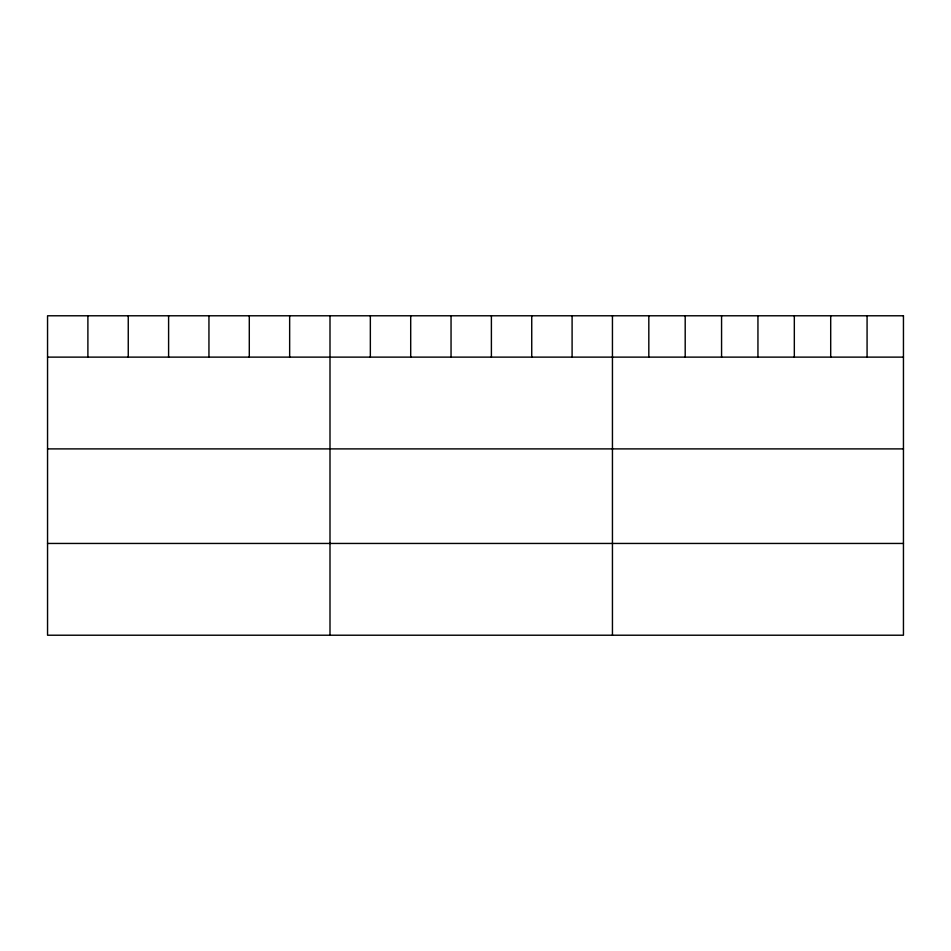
<?xml version="1.0" encoding="UTF-8"?>
<svg xmlns="http://www.w3.org/2000/svg" width="951" height="951" viewBox="0 0 951 951"><rect width="100%" height="100%" fill="white"/><g stroke="black" fill="none" stroke-linecap="round" stroke-linejoin="round"><path stroke-width="1.43" d="M47.55 357.124L903.45 357.124M47.55 448.896L903.45 448.896M47.55 543.449L903.45 543.449M867.074 315.78L867.074 357.124M830.698 315.78L830.698 357.124M794.323 315.78L794.323 357.124M757.947 315.78L757.947 357.124M721.571 315.78L721.571 357.124M685.195 315.78L685.195 357.124M648.82 315.78L648.82 357.124M612.444 315.78L612.444 635.22M572.098 315.78L572.098 357.124M531.74 315.78L531.74 357.124M491.394 315.78L491.394 357.124M451.047 315.78L451.047 357.124M410.701 315.78L410.701 357.124M370.343 315.78L370.343 357.124M329.997 315.78L329.997 635.22M289.651 315.78L289.651 357.124M249.293 315.78L249.293 357.124M208.947 315.78L208.947 357.124M168.6 315.78L168.6 357.124M128.254 315.78L128.254 357.124M87.896 315.78L87.896 357.124M903.45 315.78L47.55 315.78L47.55 635.22L903.45 635.22L903.45 315.78"/></g></svg>
